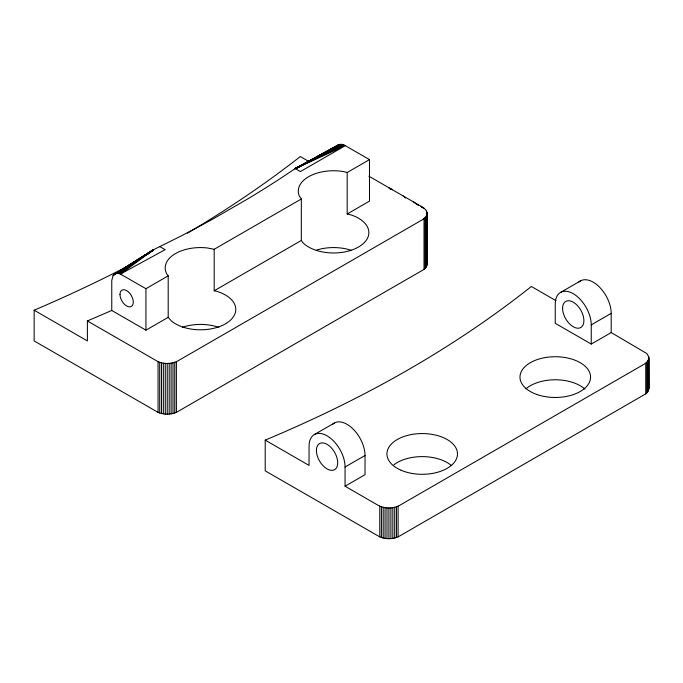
<?xml version="1.0" encoding="UTF-8"?>
<svg xmlns="http://www.w3.org/2000/svg" width="683" height="683" viewBox="0 0 683 683"><rect width="100%" height="100%" fill="white"/><g stroke="black" fill="none" stroke-linecap="round" stroke-linejoin="round"><path stroke-width="1.02" d="M591.247 344.078L591.247 324.877A25.45 14.693 60 0 0 573.242 293.699A25.45 14.693 60 0 0 555.245 304.089L555.245 323.298L591.247 344.078L611.208 332.561L646.835 353.546L648.722 356.757L648.85 388.576L647.706 391.897L645.742 393.869L398.104 536.889C392.324 539.288 385.554 539.288 379.774 536.889L265.209 470.852L265.209 440.117C359.89 400.417 450.84 350.464 531.357 286.459L556.022 300.699M390.574 189.473L390.608 188.713M427.14 213.403L425.987 216.724L422.726 219.542L177.87 360.914C171.843 364.124 164.338 364.235 158.055 361.666L87.381 320.959L87.381 340.937L34.15 310.202L34.15 340.937L158.055 412.37C163.843 414.769 170.605 414.769 176.393 412.37L424.023 269.401L425.987 267.437L427.14 264.108L427.14 213.403L425.987 210.074L422.726 207.256L368.897 176.188M648.722 389.711L648.722 356.757M265.209 440.117L309.058 465.43L309.058 446.23A25.45 14.693 60 0 1 327.055 435.831A25.45 14.693 60 0 1 345.06 467.01L345.06 486.219L378.288 505.403C384.794 508.826 393.075 508.826 399.581 505.403L644.436 364.039L646.835 362.238L648.722 359.027M151.216 251.446L152.864 250.166L113.105 275.497L111.764 280.491L111.764 310.458L145.931 330.179L168.197 317.322L168.197 275.838L167.181 274.66A35.285 20.37 0 0 1 207.077 247.929L214.189 249.286L301.331 198.975L299.376 196.149A35.285 20.37 0 0 1 343.122 171.51L347.169 172.509L369.494 159.617L369.494 201.109L347.169 214.001L347.169 172.509M336.668 146.427C338.606 143.532 342.712 143.993 345.308 145.658L369.494 159.617M151.413 251.873L153.615 249.671L179.364 236.856A1191.22 687.747 0 0 0 214.129 218.321L247.605 198.992A1191.22 687.747 0 0 0 279.714 178.92L295.227 168.616L338.256 144.958M147.929 254.008L149.577 252.727M147.801 253.939L152.864 250.166L113.83 274.668M145.957 255.126L152.864 250.166L114.693 274.028M145.88 255.075L152.864 250.166L113.105 275.497M116.759 273.388L119.166 273.627L152.864 250.166L115.666 273.601M142.457 257.192L152.864 250.166L117.928 273.396M132.69 263.339L135.328 261.623M137.078 260.479L153.615 249.671L120.447 274.071L119.166 273.627M159.865 246.623L165.141 249.671L120.447 274.071L145.931 288.696L168.197 275.838M214.189 249.286L214.189 290.779L301.331 240.459L301.331 198.975M314.334 434.576L334.294 423.05M560.521 292.435L580.482 280.918M345.06 467.01L365.021 455.484A25.45 14.693 60 0 0 352.804 428.753A25.45 14.693 60 0 0 332.741 424.194M591.247 324.877L611.208 313.352A25.45 14.693 60 0 0 598.991 286.621A25.45 14.693 60 0 0 578.928 282.062M345.06 486.219L365.021 474.694L365.021 455.484M339.238 144.531L295.227 168.616L345.308 145.658L300.375 171.595L295.227 168.616L338.742 144.745M299.137 166.942L295.227 168.616L340.322 144.318M300.981 165.96L295.227 168.616L328.378 150.866M330.222 149.876L332.066 148.894M344.019 145.103L295.227 168.616L341.491 144.326M304.635 163.971L295.227 168.616L314.726 158.516M295.227 168.616L342.729 144.557M87.381 320.959L111.764 310.458M392.392 189.737L390.787 188.815M214.189 290.779L215.828 291.086A35.285 20.37 0 0 1 227.226 322.735A35.285 20.37 0 0 1 171.322 320.899L168.197 317.322M347.169 214.001L351.591 215.094A35.285 20.37 0 0 1 358.208 247.186A35.285 20.37 0 0 1 302.791 242.576L301.331 240.459M422.598 207.683L424.023 208.11M308.562 161.316L300.298 156.544A1261.689 728.428 0 0 1 187.347 233.21M413.539 202.031L418.491 205.481M403.115 195.927L405.523 198.027M388.789 187.697L389.976 188.884M421.044 206.3L421.889 207.478L421.889 206.778M426.627 261.854L427.14 264.108M648.85 357.892L648.85 388.576M648.338 360.137L648.338 390.821M647.706 361.222L647.706 391.897M646.835 362.238L646.835 392.921M645.742 363.185L645.742 393.869M611.208 313.352L611.208 332.561M427.012 212.268L427.012 265.243M426.627 211.149L426.627 266.361M425.987 216.724L425.987 267.437M425.116 217.749L425.116 268.453M424.023 218.688L424.023 269.401M398.104 506.154L398.104 536.889M396.464 506.786L396.464 537.521M394.697 507.29L394.697 538.025M392.836 507.657L392.836 538.383M390.907 507.879L390.907 538.605M388.934 507.947L388.934 538.682M386.971 507.879L386.971 538.605M385.041 507.657L385.041 538.383M383.18 507.29L383.18 538.025M381.413 506.786L381.413 537.521M379.774 506.154L379.774 536.889M176.393 361.666L176.393 412.37M174.754 362.297L174.754 413.002M172.987 362.793L172.987 413.505M171.117 363.16L171.117 413.872M169.188 363.382L169.188 414.094M167.224 363.458L167.224 414.163M165.26 363.382L165.26 414.094M163.331 363.16L163.331 413.872M161.461 362.793L161.461 413.505M159.694 362.297L159.694 413.002M158.055 361.666L158.055 412.37M145.931 288.696L145.931 330.179M128.78 265.653A1261.689 728.428 0 0 1 34.15 310.202M393.929 464.79A35.285 20.37 0 0 1 451.463 465.593M525.927 388.84A35.285 20.37 0 0 1 584.972 389.139M182.361 327.302A35.285 20.37 0 0 1 218.859 327.388M316.306 250.183A35.285 20.37 0 0 1 351.591 250.43M562.596 308.34A15.052 8.691 60 0 0 578.569 328.199A15.052 8.691 60 0 0 578.569 306.906A15.052 8.691 60 0 0 562.596 308.34M316.408 450.473A15.052 8.691 60 0 0 332.382 470.339A15.052 8.691 60 0 0 332.382 449.047A15.052 8.691 60 0 0 316.408 450.473M119.986 294.458A9.408 5.43 60 0 0 129.966 306.872A9.408 5.43 60 0 0 129.966 293.562A9.408 5.43 60 0 0 119.986 294.458M401.1 470.254A35.285 20.37 0 0 0 457.251 456.321A35.285 20.37 0 0 0 408.272 435.216A35.285 20.37 0 0 0 401.1 470.254M536.804 394.458A35.285 20.37 0 0 0 590.556 377.656A35.285 20.37 0 0 0 538.486 359.181A35.285 20.37 0 0 0 536.804 394.458"/></g></svg>
